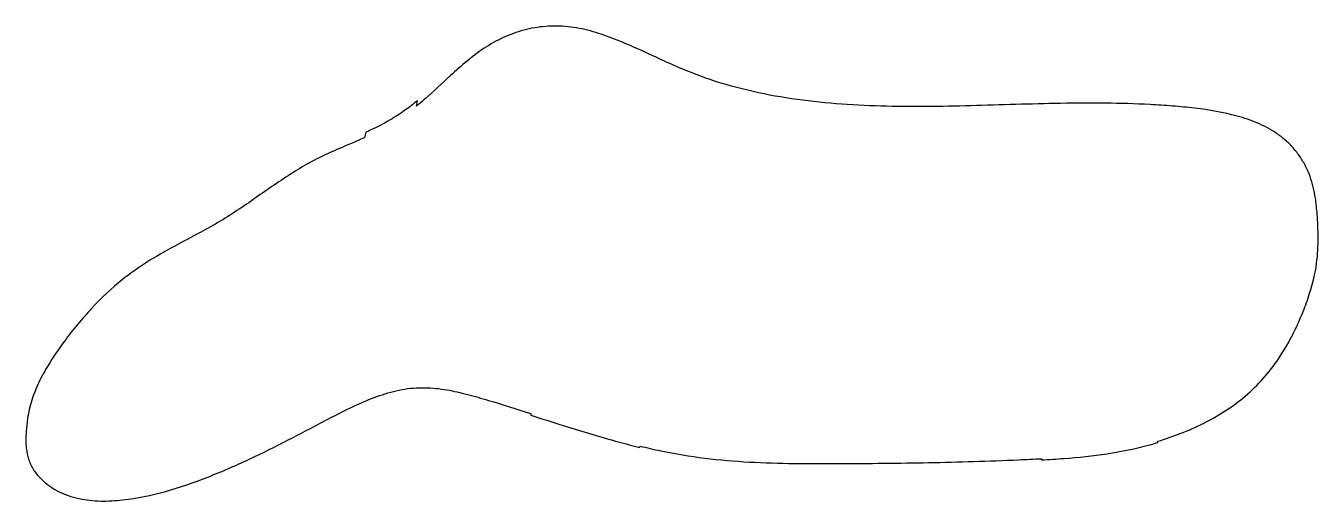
# Model space of a CAD drawing. Header units: millimetres. Extents: x -297 to -2, y 33 to 142.
import ezdxf

# ---------------------------------------------------------------- set-up
doc = ezdxf.new("R2010")
doc.units = ezdxf.units.MM
doc.layers.add('outline', color=7, linetype='Continuous')

msp = doc.modelspace()

# ---------------------------------------------------------------- linework, layer by layer
at = {"layer": 'outline'}
for points, knots in [([(-5.27, 76.62), (-4.73, 77.99), (-4.23, 79.38), (-3.09, 83.01), (-2.52, 85.28), (-1.93, 89.6), (-1.84, 91.61), (-1.87, 95.36), (-1.94, 97.09), (-2.16, 100.04), (-2.29, 101.27), (-2.61, 103.32), (-2.77, 104.15), (-3.16, 105.79), (-3.4, 106.6), (-3.98, 108.2), (-4.31, 108.98), (-5.08, 110.49), (-5.51, 111.22), (-6.46, 112.62), (-6.98, 113.29), (-8.1, 114.55), (-8.7, 115.14), (-9.96, 116.25), (-10.63, 116.77), (-12.67, 118.16), (-14.12, 118.93), (-17.15, 120.22), (-18.72, 120.74), (-23.49, 122.05), (-26.74, 122.59), (-31.69, 123.19), (-33.38, 123.35), (-36.77, 123.63), (-38.47, 123.74), (-43.58, 124.01), (-46.98, 124.1), (-53.8, 124.17), (-57.21, 124.14), (-64.03, 124.03), (-67.44, 123.94), (-74.27, 123.74), (-77.68, 123.63), (-84.51, 123.46), (-87.92, 123.39), (-94.75, 123.35), (-98.17, 123.38), (-104.99, 123.57), (-108.4, 123.74), (-115.19, 124.28), (-118.58, 124.65), (-125.32, 125.65), (-128.66, 126.28), (-135.26, 127.86), (-138.52, 128.8), (-143.3, 130.48), (-144.87, 131.09), (-148, 132.39), (-149.56, 133.08), (-153.45, 134.86), (-155.79, 135.97), (-159.72, 137.71), (-161.32, 138.38), (-164.55, 139.61), (-166.19, 140.16), (-169.53, 141.05), (-171.22, 141.39), (-174.63, 141.75), (-176.34, 141.78), (-179.73, 141.51), (-181.39, 141.22), (-184.64, 140.36), (-186.22, 139.79), (-189.25, 138.39), (-190.7, 137.58), (-193.44, 135.77), (-194.73, 134.78), (-197.28, 132.68), (-198.53, 131.55), (-201.69, 128.67), (-203.56, 126.88), (-206.16, 124.59), (-206.83, 124.02), (-207.51, 123.46)], [0, 0, 0, 0, 0.017666, 0.017666, 0.045672, 0.045672, 0.069851, 0.069851, 0.090575, 0.090575, 0.105356, 0.105356, 0.115459, 0.115459, 0.12562, 0.12562, 0.135778, 0.135778, 0.14593, 0.14593, 0.156065, 0.156065, 0.166167, 0.166167, 0.176231, 0.176231, 0.19587, 0.19587, 0.215649, 0.215649, 0.255137, 0.255137, 0.275452, 0.275452, 0.295901, 0.295901, 0.336755, 0.336755, 0.37763, 0.37763, 0.418545, 0.418545, 0.459479, 0.459479, 0.500421, 0.500421, 0.541351, 0.541351, 0.582233, 0.582233, 0.623091, 0.623091, 0.663862, 0.663862, 0.704455, 0.704455, 0.724647, 0.724647, 0.745062, 0.745062, 0.776003, 0.776003, 0.796713, 0.796713, 0.817474, 0.817474, 0.838127, 0.838127, 0.858574, 0.858574, 0.878816, 0.878816, 0.898876, 0.898876, 0.918801, 0.918801, 0.938221, 0.938221, 0.958448, 0.958448, 0.989462, 0.989462, 1, 1, 1, 1]), ([(-207.32, 124.7), (-208.24, 123.94), (-209.18, 123.2), (-211.24, 121.73), (-212.36, 121.01), (-215.04, 119.45), (-216.62, 118.65), (-218.5, 117.77), (-218.77, 117.64), (-219.04, 117.52)], [0, 0, 0, 0, 0.259578, 0.259578, 0.549555, 0.549555, 0.934458, 0.934458, 1, 1, 1, 1]), ([(-207.51, 123.46), (-207.49, 123.53), (-207.48, 123.61), (-207.42, 124.02), (-207.37, 124.36), (-207.32, 124.7)], [0, 0, 0, 0, 0.180907, 0.180907, 1, 1, 1, 1]), ([(-219.37, 116.27), (-220.68, 115.68), (-222, 115.11), (-224.88, 113.89), (-226.43, 113.23), (-229.5, 111.81), (-231.02, 111.05), (-235.44, 108.56), (-238.25, 106.67), (-243.86, 102.79), (-246.66, 100.79), (-250.99, 97.99), (-252.45, 97.09), (-255.43, 95.4), (-256.93, 94.59), (-261.26, 92.29), (-264.09, 90.81), (-268.17, 88.41), (-269.47, 87.59), (-272.06, 85.83), (-273.34, 84.89), (-277.05, 81.9), (-279.37, 79.72), (-283.78, 75.01), (-285.88, 72.49), (-289.15, 68.06), (-290.4, 66.22), (-292.32, 63.06), (-293.03, 61.77), (-294.29, 59.12), (-294.83, 57.77), (-295.7, 55), (-296.02, 53.6), (-296.39, 51.22), (-296.49, 50.25), (-296.6, 48.64), (-296.63, 47.99), (-296.62, 46.71), (-296.59, 46.07), (-296.48, 45.01), (-296.41, 44.59), (-296.24, 43.76), (-296.14, 43.35), (-295.88, 42.55), (-295.72, 42.15), (-295.37, 41.39), (-295.17, 41.01), (-294.73, 40.29), (-294.48, 39.95), (-293.96, 39.28), (-293.68, 38.96), (-292.79, 38.04), (-292.15, 37.49), (-290.78, 36.49), (-290.05, 36.04), (-288.54, 35.25), (-287.76, 34.92), (-286.15, 34.36), (-285.33, 34.13), (-282.87, 33.6), (-281.21, 33.43), (-277.87, 33.36), (-276.2, 33.46), (-271.25, 34), (-268, 34.69), (-261.52, 36.49), (-258.31, 37.61), (-251.94, 40.11), (-248.78, 41.48), (-242.62, 44.36), (-239.61, 45.86), (-235.16, 48.15), (-233.71, 48.91), (-230.76, 50.46), (-229.27, 51.26), (-225.47, 53.24), (-223.16, 54.42), (-219.2, 56.2), (-217.59, 56.86), (-214.26, 58.01), (-212.56, 58.5), (-209.11, 59.13), (-207.37, 59.27), (-203.94, 59.21), (-202.25, 59.03), (-199.01, 58.48), (-197.45, 58.12), (-194.29, 57.3), (-192.69, 56.83), (-187.89, 55.39), (-184.72, 54.37), (-181.51, 53.34), (-181.48, 53.33), (-181.45, 53.32)], [0, 0, 0, 0, 0.018196, 0.018196, 0.039554, 0.039554, 0.061021, 0.061021, 0.103839, 0.103839, 0.147339, 0.147339, 0.169092, 0.169092, 0.190703, 0.190703, 0.231113, 0.231113, 0.25059, 0.25059, 0.270709, 0.270709, 0.310929, 0.310929, 0.352424, 0.352424, 0.380578, 0.380578, 0.399254, 0.399254, 0.417686, 0.417686, 0.435897, 0.435897, 0.448182, 0.448182, 0.456364, 0.456364, 0.46446, 0.46446, 0.469838, 0.469838, 0.475188, 0.475188, 0.480531, 0.480531, 0.485882, 0.485882, 0.491249, 0.491249, 0.496623, 0.496623, 0.507346, 0.507346, 0.518141, 0.518141, 0.528925, 0.528925, 0.539655, 0.539655, 0.560784, 0.560784, 0.581911, 0.581911, 0.623899, 0.623899, 0.666973, 0.666973, 0.710518, 0.710518, 0.753082, 0.753082, 0.773863, 0.773863, 0.795246, 0.795246, 0.828051, 0.828051, 0.850184, 0.850184, 0.872564, 0.872564, 0.894584, 0.894584, 0.916037, 0.916037, 0.936253, 0.936253, 0.95736, 0.95736, 0.99962, 0.99962, 1, 1, 1, 1]), ([(-219.04, 117.52), (-219.05, 117.5), (-219.05, 117.48), (-219.17, 117.06), (-219.27, 116.67), (-219.37, 116.27)], [0, 0, 0, 0, 0.048552, 0.048552, 1, 1, 1, 1]), ([(-38.4, 47.03), (-36.67, 47.54), (-34.97, 48.13), (-31.5, 49.47), (-29.75, 50.23), (-26.34, 51.95), (-24.67, 52.89), (-21.46, 54.97), (-19.92, 56.1), (-17.01, 58.57), (-15.64, 59.89), (-13.1, 62.73), (-11.95, 64.24), (-9.81, 67.41), (-8.84, 69.07), (-7.35, 71.91), (-6.79, 73.07), (-5.92, 75.03), (-5.59, 75.82), (-5.27, 76.62)], [0, 0, 0, 0, 0.117051, 0.117051, 0.240981, 0.240981, 0.365147, 0.365147, 0.489175, 0.489175, 0.612687, 0.612687, 0.736142, 0.736142, 0.860664, 0.860664, 0.94422, 0.94422, 1, 1, 1, 1]), ([(-181.47, 52.96), (-179.01, 52.19), (-176.56, 51.41), (-170.73, 49.58), (-167.36, 48.55), (-161.52, 46.89), (-159.06, 46.23), (-156.59, 45.63)], [0, 0, 0, 0, 0.297993, 0.297993, 0.705631, 0.705631, 1, 1, 1, 1]), ([(-156.53, 45.92), (-154.97, 45.54), (-153.41, 45.18), (-148.5, 44.16), (-145.14, 43.6), (-138.39, 42.77), (-135, 42.48), (-128.2, 42.1), (-124.8, 42), (-117.98, 41.91), (-114.57, 41.91), (-107.74, 41.94), (-104.32, 41.97), (-97.49, 42.04), (-94.08, 42.09), (-87.24, 42.23), (-83.83, 42.31), (-77, 42.52), (-73.58, 42.65), (-68.43, 42.87), (-66.7, 42.95), (-64.96, 43.05)], [0, 0, 0, 0, 0.052375, 0.052375, 0.163587, 0.163587, 0.274615, 0.274615, 0.385749, 0.385749, 0.497137, 0.497137, 0.608657, 0.608657, 0.720187, 0.720187, 0.831722, 0.831722, 0.943257, 0.943257, 1, 1, 1, 1]), ([(-64.95, 42.77), (-63.23, 42.86), (-61.52, 42.97), (-56.51, 43.35), (-53.21, 43.69), (-46.7, 44.68), (-43.48, 45.33), (-39.7, 46.35), (-39.1, 46.53), (-38.5, 46.71)], [0, 0, 0, 0, 0.192329, 0.192329, 0.562294, 0.562294, 0.929526, 0.929526, 1, 1, 1, 1])]:
    msp.add_open_spline(points, degree=3, knots=knots, dxfattribs=at)
for points in [[(-181.45, 53.32), (-181.46, 53.2), (-181.47, 53.08), (-181.47, 52.96)], [(-156.59, 45.63), (-156.57, 45.72), (-156.55, 45.82), (-156.53, 45.92)], [(-38.5, 46.71), (-38.46, 46.81), (-38.43, 46.92), (-38.4, 47.03)], [(-64.96, 43.05), (-64.96, 42.95), (-64.95, 42.86), (-64.95, 42.77)]]:
    msp.add_open_spline(points, degree=3, dxfattribs=at)

doc.saveas('drawing.dxf')
